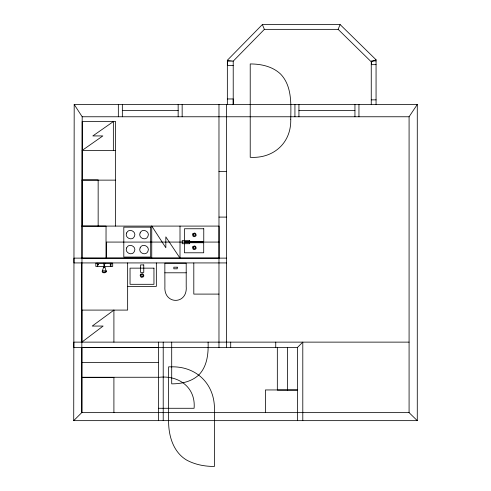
<?xml version="1.0" encoding="UTF-8"?>
<svg xmlns="http://www.w3.org/2000/svg" width="491" height="491" viewBox="0 0 491 491"><rect width="100%" height="100%" fill="white"/><g stroke="black" fill="none" stroke-linecap="round" stroke-linejoin="round"><path stroke-width="0.74" d="M73.718 420.646L74.196 104.485L417.282 104.485L417.282 420.646L73.718 420.646L81.739 412.636L82.181 116.766L74.196 104.485M371.257 104.485L371.257 61.817L338.139 29.356L340.097 24.55L262.372 24.55L227.345 60.276L227.345 104.485M417.282 420.646L409.083 412.636L409.083 116.766L417.282 104.485M338.139 29.356L264.385 29.356L233.219 61.148L233.219 104.485L233.219 98.961L227.345 98.961M409.083 342.129L73.834 342.129L73.834 347.468L297.454 347.468L302.794 342.129L302.794 420.646M113.906 310.146L92.228 326.055L103.116 326.055L81.868 342.129L81.868 310.091L127.648 310.091L127.648 262.93M113.525 121.467L92.83 135.933L102.846 135.933L82.206 150.399L82.206 121.467L115.581 121.467L115.581 180.129L82.126 180.129M371.257 61.817L376.063 59.792L340.097 24.55M158.409 347.468L81.819 347.567L81.819 377.26L158.409 377.26M376.063 60.902L371.448 60.902L371.448 64.659L376.063 64.659M233.219 65.371L227.382 65.371L227.382 61.148L233.219 61.148L227.345 60.276M371.257 99.857L376.063 99.857M122.339 110.622L178.159 110.622M298.933 110.622L354.944 110.622M82.181 116.766L409.083 116.766M115.581 150.399L82.126 150.399L82.138 226.087M218.974 171.384L226.449 171.384M82.138 179.921L98.157 179.921L98.157 226.087M218.974 217.096L226.449 217.096M81.997 258.125L81.997 226.087L219.078 226.087L219.078 258.125M219.078 242.075L106.406 242.075L106.406 258.088L219.078 258.088M226.449 258.125L73.957 258.125L73.957 262.93L226.449 262.93M103.521 266.453L95.831 266.453L95.831 263.194L112.703 263.194L112.703 266.453L104.957 266.453M103.521 267.466L104.957 267.466M164.853 272.793L164.908 286.548C163.521 304.88 187.746 305.046 186.206 286.548L186.206 263.194L164.853 263.194L164.853 272.793L186.206 272.793M127.648 286.376L156.341 286.376L156.341 262.973M218.974 294.097L193.804 294.097L193.804 263.01M81.819 362.413L158.212 362.413M158.409 377.407C178.135 374.737 195.94 387.129 194.092 408.279L158.409 408.279M297.442 389.952L265.41 389.952L265.41 412.636M297.442 390.087L277.329 390.087L277.329 347.468M409.083 412.636L81.739 412.636L81.739 347.468M82.022 226.087L106.05 226.124L106.001 258.162L81.972 258.125M151.793 226.087L165.829 247.765L165.829 236.871L180.001 258.125L180.001 226.087M262.372 24.55L264.385 29.356M376.063 59.792L376.063 104.485M358.952 104.485L358.952 116.766M354.944 104.485L354.944 116.766M298.933 104.485L298.933 116.766M297.442 347.468L297.454 420.646M294.931 104.485L294.931 116.766M287.382 347.468L287.382 390.087M275.746 342.129L275.746 347.468M230.709 342.129L230.709 347.468M226.449 104.485L226.449 347.468M218.974 104.485L218.974 347.468M208.092 342.129C208.509 353.526 207.251 366.12 198.996 374.762C191.742 381.66 181.437 383.864 171.703 383.858L171.703 342.129M182.161 104.485L182.161 116.766M178.159 104.485L178.159 116.766M163.215 342.129L163.215 420.646M158.409 342.129L158.409 420.646M151.75 226.087L151.75 258.125M122.339 104.485L122.339 116.766M118.337 104.485L118.337 116.766M115.502 180.129L115.502 226.087M113.906 310.091L113.906 342.129M113.906 412.636L113.906 377.413L81.868 377.413L81.868 412.636M113.353 121.467L113.353 150.399M110.941 263.194L110.886 266.453M104.957 263.194C103.417 266.527 106.277 269.221 106.216 272.039L104.423 272.806L103.116 272.695L102.263 272.039C102.196 269.228 105.068 266.527 103.521 263.194M97.537 263.194L97.537 266.453M82.212 180.129L82.212 226.087M81.739 262.93L81.739 342.129M290.746 119.141C291.458 142.869 273.499 158.771 250.22 157.298L250.22 63.953C261.059 63.94 272.536 66.402 280.613 74.086C292.065 86.035 290.985 103.865 290.746 119.141M126.61 232.967C124.34 237.828 132.49 241.535 134.485 236.294C136.756 231.427 128.605 227.732 126.61 232.967M126.61 247.918C124.34 252.779 132.49 256.48 134.485 251.239C136.756 246.378 128.605 242.677 126.61 247.918M140.101 232.967C137.83 237.828 145.98 241.535 147.975 236.294C150.252 231.433 142.095 227.726 140.101 232.967M140.101 247.918C137.83 252.779 145.98 256.48 147.975 251.239C150.252 246.384 142.095 242.677 140.101 247.918M140.672 274.211L140.125 275.199L140.672 276.85L141.666 277.403L143.317 276.85L143.863 275.862L143.317 274.211L142.322 273.665L140.672 274.211M141.242 274.776L140.929 275.341L141.242 276.286L141.807 276.599L142.752 276.286L143.065 275.721L142.752 274.776L142.181 274.463L141.242 274.776M193.018 233.55L192.472 234.545L193.018 236.196L194.013 236.742L195.663 236.196L196.21 235.201L195.663 233.55L194.669 233.004L193.018 233.55M193.583 234.115L193.276 234.686L193.583 235.625L194.154 235.938L195.093 235.625L195.406 235.06L195.093 234.115L194.528 233.802L193.583 234.115M193.018 246.439L192.472 247.433L193.018 249.084L194.013 249.637L195.663 249.084L196.21 248.09L195.663 246.439L194.669 245.899L193.018 246.439M193.583 247.01L193.276 247.574L193.583 248.52L194.154 248.833L195.093 248.52L195.406 247.949L195.093 247.01L194.528 246.697L193.583 247.01M106.4 271.1C104.08 273.953 98.016 269.491 106.4 271.1M98.341 264.532C96.635 264.569 98.716 265.729 98.341 264.532M110.886 264.852C109.769 265.741 109.874 263.913 110.886 264.852M150.682 227.155L123.806 227.155L123.806 257.057L150.682 257.057L150.682 227.155M203.765 228.757L184.444 228.757L184.444 241.412L203.765 241.412L203.765 228.757M189.679 240.504L182.204 240.504L182.204 243.708L189.679 243.708L189.679 240.504M203.71 242.738L184.407 242.738L184.407 252.785L203.71 252.785L203.71 242.738M143.765 264.919L140.561 264.919L140.561 272.395L143.765 272.395L143.765 264.919M177.226 267.184L173.832 267.184L173.832 268.804L177.226 268.804L177.226 267.184M153.953 268.147L130.041 268.147L130.041 284.307L153.953 284.307L153.953 268.147M171.316 366.838L168.634 366.838L168.634 423.334C169.008 437.328 173.9 452.45 186.519 460.006C195.037 464.664 204.796 466.481 214.432 466.45L214.432 409.954C215.095 384.508 196.762 366.169 171.316 366.838"/></g></svg>
